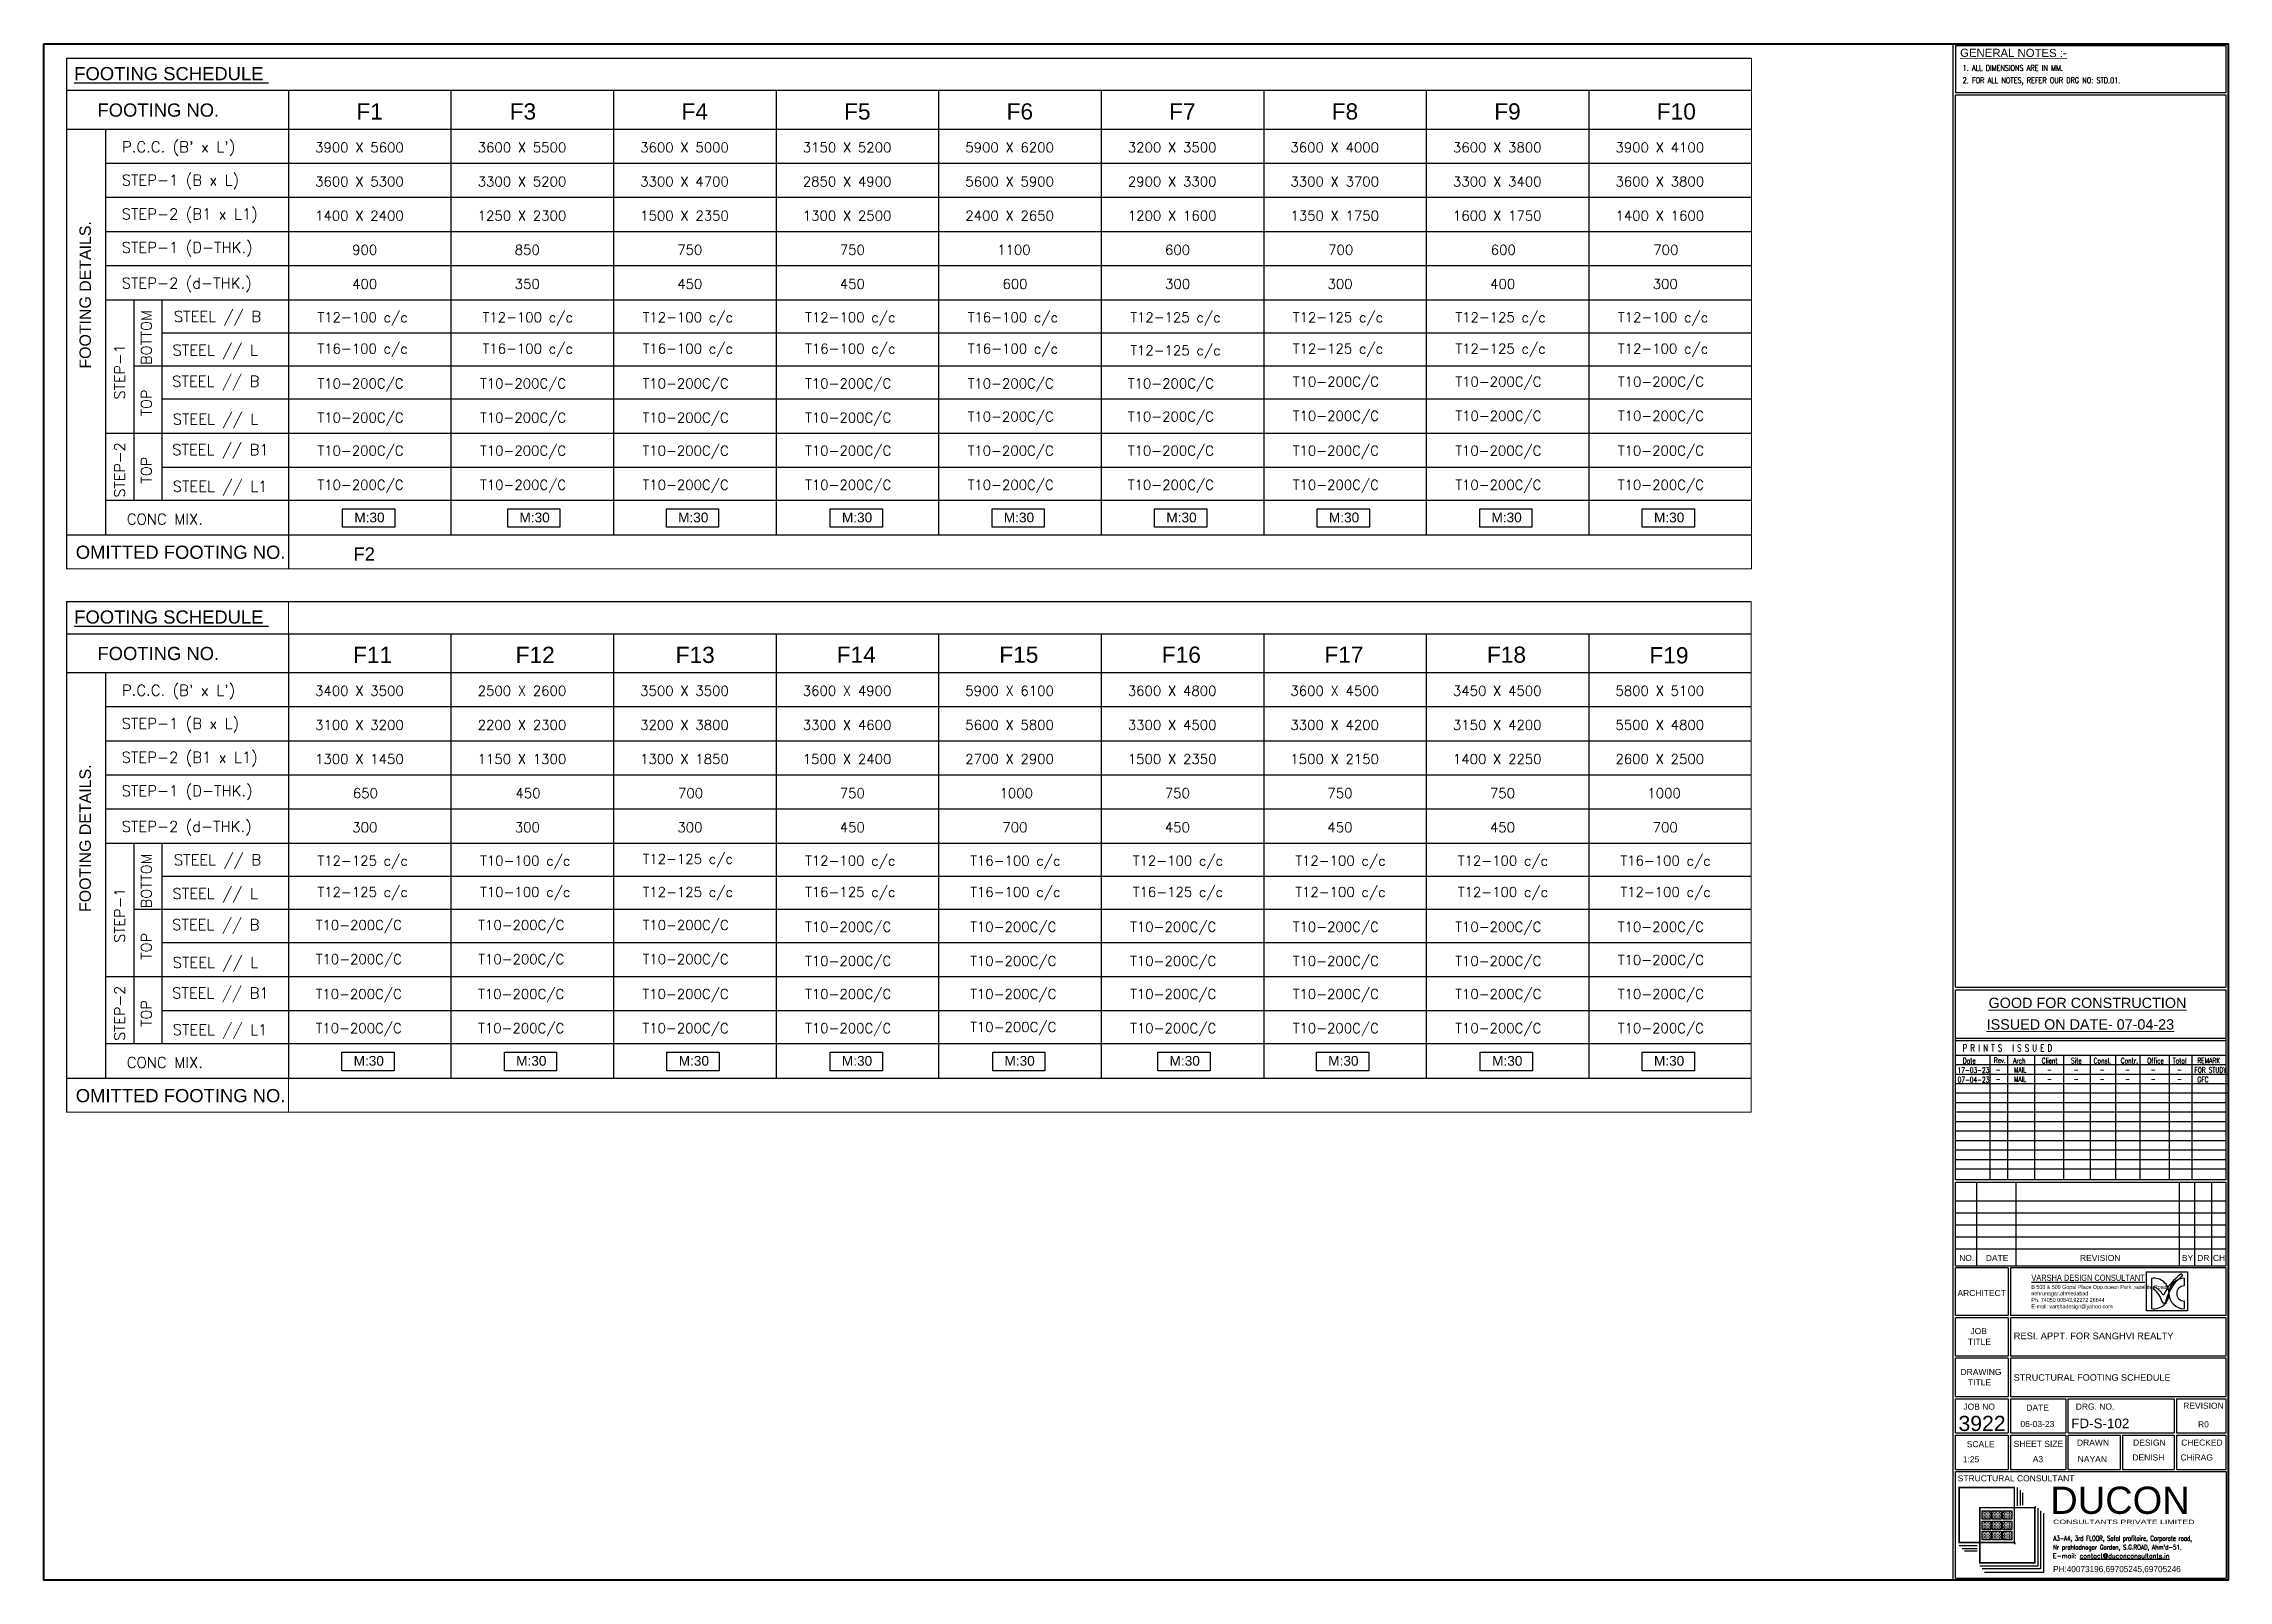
# Paper-space layout 'FD-S-102' of a CAD drawing. Header units: inches, sheet in millimetres. Extents: x 86 to 506, y 158 to 454.
# The model-space entities are those that its viewports show. They can reach past a viewport. Long polylines and large blocks are cut down to what shows.
import ezdxf
from ezdxf.enums import TextEntityAlignment as Align

# ---------------------------------------------------------------- set-up
doc = ezdxf.new("R2010")
doc.units = ezdxf.units.IN
doc.header["$MEASUREMENT"] = 0
doc.layers.add('DC TITTEXT', color=7, linetype='Continuous', lineweight=0)
for name, color, linetype in [('LOGO', 6, 'Continuous'), ('S-TEXT', 7, 'Continuous'), ('S-TEXT.', 7, 'Continuous'), ('Schedule Border', 144, 'Continuous'), ('TIT', 7, 'Continuous'), ('TITLE TEXT', 7, 'Continuous')]:
    doc.layers.add(name, color=color, linetype=linetype)
doc.styles.add('1PT2', font='simplex.shx', dxfattribs={"width": 0.65, "height": 0.078125})
doc.styles.add('1PT25', font='simplex', dxfattribs={"width": 0.65, "height": 2.5})
doc.styles.add('ARIAL', font='arial.ttf')
doc.styles.add('GIRISH', font='swissc.ttf')
doc.styles.add('Roman', font='romans')
doc.styles.add('romans', font='romans.shx', dxfattribs={"width": 0.85})
doc.styles.add('SANSSERIF', font='arial.ttf')
doc.styles.add('swis', font='swissc.ttf')

# ---------------------------------------------------------------- blocks, each defined once
blk = doc.blocks.new('GENERAL NOTE')
at = {"layer": 'TIT'}
blk.add_line((99.96, -17.39), (0, -17.39), dxfattribs=at)
at = {"layer": 'TIT', "lineweight": 25}
for points in [[(99.96, 0), (-0.01, 0), (0, -17.39)], [(99.96, 0), (0, 0)]]:
    blk.add_lwpolyline(points, dxfattribs=at)
at = {"layer": 'DC TITTEXT', "linetype": 'Continuous', "style": 'ARIAL'}
blk.add_text('%%UGENERAL NOTES :-', height=3, rotation=359.84268, dxfattribs=at).set_placement((1.75, -4.08))
at = {"layer": 'DC TITTEXT', "style": 'romans', "width": 0.8125}
for s, p in [('1. ALL DIMENSIONS ARE IN MM.', (2.69, -9.28)), ('2. FOR ALL NOTES, REFER OUR DRG NO: STD.01.', (2.69, -13.84))]:
    blk.add_text(s, height=2.15, dxfattribs=at).set_placement(p)
blk = doc.blocks.new('A$C0F6D489E')
for p, q in [((0, 24), (0, 0)), ((26.2, 24.2), (26.2, 18)), ((26.2, 6), (26.2, -0.1))]:
    blk.add_line(p, q)
at = {"color": 7}
blk.add_lwpolyline([(2.5, 17.2, 0.818925), (1.5, 16.1, -0.118909), (8.4, 5.5, 0.646255), (11.5, 5.2, -0.171262), (24.4, 25.7, 0.951821), (23.6, 27.3, 0.138778), (10, 11.1, -0.501188), (9, 11.1, 0.139274)], format="xyb", close=True, dxfattribs=at)
for centre, radius, start, end in [((1.9, 12), 12.2, 0, 98.9686), ((26.2, 12), 12.2, 90, 180), ((26.2, 12), 6.02, 90, 270), ((1.9, 12), 12.2, 261.0314, 0), ((26.2, 12), 12.2, 180, 270)]:
    blk.add_arc(centre, radius, start, end)

msp = doc.modelspace()

# ---------------------------------------------------------------- linework, layer by layer
at = {"layer": 'S-TEXT', "color": 1}
for p, q in [((1482604.7, -499057.5), (1483809.2, -499057.5)), ((1482604.7, -499486.3), (1482604.7, -499057.5)), ((1482604.7, -499057.5), (1483809.2, -499057.5)), ((1482604.7, -499486.3), (1482604.7, -499057.5)), ((1483809.2, -499057.5), (1483809.2, -499486.3)), ((1483809.2, -499057.5), (1483809.2, -499486.3)), ((1486414.5, -499057.5), (1487619, -499057.5)), ((1486414.5, -499486.3), (1486414.5, -499057.5)), ((1486414.5, -499057.5), (1487619, -499057.5)), ((1486414.5, -499486.3), (1486414.5, -499057.5)), ((1487619, -499057.5), (1487619, -499486.3)), ((1487619, -499057.5), (1487619, -499486.3)), ((1490074.8, -499057.5), (1491279.3, -499057.5)), ((1490074.8, -499486.3), (1490074.8, -499057.5)), ((1490074.8, -499057.5), (1491279.3, -499057.5)), ((1490074.8, -499486.3), (1490074.8, -499057.5)), ((1491279.3, -499057.5), (1491279.3, -499486.3)), ((1491279.3, -499057.5), (1491279.3, -499486.3)), ((1493854.7, -499057.5), (1495059.2, -499057.5)), ((1493854.7, -499486.3), (1493854.7, -499057.5)), ((1493854.7, -499057.5), (1495059.2, -499057.5)), ((1493854.7, -499486.3), (1493854.7, -499057.5)), ((1495059.2, -499057.5), (1495059.2, -499486.3)), ((1495059.2, -499057.5), (1495059.2, -499486.3)), ((1497589.8, -499057.5), (1498794.2, -499057.5)), ((1497589.8, -499486.3), (1497589.8, -499057.5)), ((1497589.8, -499057.5), (1498794.2, -499057.5)), ((1497589.8, -499486.3), (1497589.8, -499057.5)), ((1498794.2, -499057.5), (1498794.2, -499486.3)), ((1498794.2, -499057.5), (1498794.2, -499486.3)), ((1501339.8, -499057.5), (1502544.2, -499057.5)), ((1501339.8, -499486.3), (1501339.8, -499057.5)), ((1501339.8, -499057.5), (1502544.2, -499057.5)), ((1501339.8, -499486.3), (1501339.8, -499057.5)), ((1502544.2, -499057.5), (1502544.2, -499486.3)), ((1502544.2, -499057.5), (1502544.2, -499486.3)), ((1505089.8, -499057.5), (1506294.2, -499057.5)), ((1505089.8, -499486.3), (1505089.8, -499057.5)), ((1505089.8, -499057.5), (1506294.2, -499057.5)), ((1505089.8, -499486.3), (1505089.8, -499057.5)), ((1506294.2, -499057.5), (1506294.2, -499486.3)), ((1506294.2, -499057.5), (1506294.2, -499486.3)), ((1508839.8, -499057.5), (1510044.2, -499057.5)), ((1508839.8, -499486.3), (1508839.8, -499057.5)), ((1508839.8, -499057.5), (1510044.2, -499057.5)), ((1508839.8, -499486.3), (1508839.8, -499057.5)), ((1510044.2, -499057.5), (1510044.2, -499486.3)), ((1510044.2, -499057.5), (1510044.2, -499486.3)), ((1512589.8, -499057.5), (1513794.2, -499057.5)), ((1512589.8, -499486.3), (1512589.8, -499057.5)), ((1512589.8, -499057.5), (1513794.2, -499057.5)), ((1512589.8, -499486.3), (1512589.8, -499057.5)), ((1513794.2, -499057.5), (1513794.2, -499486.3)), ((1513794.2, -499057.5), (1513794.2, -499486.3)), ((1516339.8, -499057.5), (1517544.2, -499057.5)), ((1516339.8, -499486.3), (1516339.8, -499057.5)), ((1516339.8, -499057.5), (1517544.2, -499057.5)), ((1516339.8, -499486.3), (1516339.8, -499057.5)), ((1517544.2, -499057.5), (1517544.2, -499486.3)), ((1517544.2, -499057.5), (1517544.2, -499486.3)), ((1520089.8, -499057.5), (1521294.2, -499057.5)), ((1520089.8, -499486.3), (1520089.8, -499057.5)), ((1520089.8, -499057.5), (1521294.2, -499057.5)), ((1520089.8, -499486.3), (1520089.8, -499057.5)), ((1521294.2, -499057.5), (1521294.2, -499486.3)), ((1521294.2, -499057.5), (1521294.2, -499486.3)), ((1523839.8, -499057.5), (1525044.2, -499057.5)), ((1523839.8, -499486.3), (1523839.8, -499057.5)), ((1523839.8, -499057.5), (1525044.2, -499057.5)), ((1523839.8, -499486.3), (1523839.8, -499057.5)), ((1525044.2, -499057.5), (1525044.2, -499486.3)), ((1525044.2, -499057.5), (1525044.2, -499486.3)), ((1527604.7, -499057.5), (1528809.2, -499057.5)), ((1527604.7, -499486.3), (1527604.7, -499057.5)), ((1527604.7, -499057.5), (1528809.2, -499057.5)), ((1527604.7, -499486.3), (1527604.7, -499057.5)), ((1528809.2, -499057.5), (1528809.2, -499486.3)), ((1528809.2, -499057.5), (1528809.2, -499486.3)), ((1531354.7, -499057.5), (1532559.2, -499057.5)), ((1531354.7, -499486.3), (1531354.7, -499057.5)), ((1531354.7, -499057.5), (1532559.2, -499057.5)), ((1531354.7, -499486.3), (1531354.7, -499057.5)), ((1532559.2, -499057.5), (1532559.2, -499486.3)), ((1532559.2, -499057.5), (1532559.2, -499486.3)), ((1535164.5, -499057.5), (1536369, -499057.5)), ((1535164.5, -499486.3), (1535164.5, -499057.5)), ((1535164.5, -499057.5), (1536369, -499057.5)), ((1535164.5, -499486.3), (1535164.5, -499057.5)), ((1536369, -499057.5), (1536369, -499486.3)), ((1536369, -499057.5), (1536369, -499486.3)), ((1538824.8, -499057.5), (1540029.3, -499057.5)), ((1538824.8, -499486.3), (1538824.8, -499057.5)), ((1538824.8, -499057.5), (1540029.3, -499057.5)), ((1538824.8, -499486.3), (1538824.8, -499057.5)), ((1540029.3, -499057.5), (1540029.3, -499486.3)), ((1540029.3, -499057.5), (1540029.3, -499486.3)), ((1542604.7, -499057.5), (1543809.2, -499057.5)), ((1542604.7, -499486.3), (1542604.7, -499057.5)), ((1542604.7, -499057.5), (1543809.2, -499057.5)), ((1542604.7, -499486.3), (1542604.7, -499057.5)), ((1543809.2, -499057.5), (1543809.2, -499486.3)), ((1543809.2, -499057.5), (1543809.2, -499486.3)), ((1546339.8, -499057.5), (1547544.2, -499057.5)), ((1546339.8, -499486.3), (1546339.8, -499057.5)), ((1546339.8, -499057.5), (1547544.2, -499057.5)), ((1546339.8, -499486.3), (1546339.8, -499057.5)), ((1547544.2, -499057.5), (1547544.2, -499486.3)), ((1547544.2, -499057.5), (1547544.2, -499486.3)), ((1483809.2, -499486.3), (1482604.7, -499486.3)), ((1483809.2, -499486.3), (1482604.7, -499486.3)), ((1487619, -499486.3), (1486414.5, -499486.3)), ((1487619, -499486.3), (1486414.5, -499486.3)), ((1491279.3, -499486.3), (1490074.8, -499486.3)), ((1491279.3, -499486.3), (1490074.8, -499486.3)), ((1495059.2, -499486.3), (1493854.7, -499486.3)), ((1495059.2, -499486.3), (1493854.7, -499486.3)), ((1498794.2, -499486.3), (1497589.8, -499486.3)), ((1498794.2, -499486.3), (1497589.8, -499486.3)), ((1502544.2, -499486.3), (1501339.8, -499486.3)), ((1502544.2, -499486.3), (1501339.8, -499486.3)), ((1506294.2, -499486.3), (1505089.8, -499486.3)), ((1506294.2, -499486.3), (1505089.8, -499486.3)), ((1510044.2, -499486.3), (1508839.8, -499486.3)), ((1510044.2, -499486.3), (1508839.8, -499486.3)), ((1513794.2, -499486.3), (1512589.8, -499486.3)), ((1513794.2, -499486.3), (1512589.8, -499486.3)), ((1517544.2, -499486.3), (1516339.8, -499486.3)), ((1517544.2, -499486.3), (1516339.8, -499486.3)), ((1521294.2, -499486.3), (1520089.8, -499486.3)), ((1521294.2, -499486.3), (1520089.8, -499486.3)), ((1525044.2, -499486.3), (1523839.8, -499486.3)), ((1525044.2, -499486.3), (1523839.8, -499486.3)), ((1528809.2, -499486.3), (1527604.7, -499486.3)), ((1528809.2, -499486.3), (1527604.7, -499486.3)), ((1532559.2, -499486.3), (1531354.7, -499486.3)), ((1532559.2, -499486.3), (1531354.7, -499486.3)), ((1536369, -499486.3), (1535164.5, -499486.3)), ((1536369, -499486.3), (1535164.5, -499486.3)), ((1540029.3, -499486.3), (1538824.8, -499486.3)), ((1540029.3, -499486.3), (1538824.8, -499486.3)), ((1543809.2, -499486.3), (1542604.7, -499486.3)), ((1543809.2, -499486.3), (1542604.7, -499486.3)), ((1547544.2, -499486.3), (1546339.8, -499486.3)), ((1547544.2, -499486.3), (1546339.8, -499486.3))]:
    msp.add_line(p, q, dxfattribs=at)
at = {"layer": 'Schedule Border'}
for p, q in [((1476238.6, -488663.1), (1476238.6, -489405.9)), ((1476238.6, -488663.1), (1548856.6, -488663.1)), ((1548856.6, -488663.1), (1548856.6, -500444.5)), ((1476238.6, -489405.9), (1548856.6, -489405.9)), ((1476238.6, -489405.9), (1476238.6, -500444.5)), ((1481356.6, -489405.9), (1481356.6, -500444.5)), ((1481356.6, -489405.9), (1481356.6, -500444.5)), ((1481356.6, -489405.9), (1481356.6, -500444.5)), ((1481356.6, -489405.9), (1481356.6, -500444.5)), ((1485106.6, -489405.9), (1485106.6, -499657)), ((1488856.6, -489405.9), (1488856.6, -499657)), ((1492606.6, -489405.9), (1492606.6, -499657)), ((1496356.6, -489405.9), (1496356.6, -499657)), ((1500106.6, -489405.9), (1500106.6, -499657)), ((1500106.6, -489405.9), (1500106.6, -499657)), ((1503856.6, -489405.9), (1503856.6, -499657)), ((1507606.6, -489405.9), (1507606.6, -499657)), ((1511356.6, -489405.9), (1511356.6, -499657)), ((1515106.6, -489405.9), (1515106.6, -499657)), ((1518856.6, -489405.9), (1518856.6, -499657)), ((1522606.6, -489405.9), (1522606.6, -499657)), ((1526356.6, -489405.9), (1526356.6, -499657)), ((1530106.6, -489405.9), (1530106.6, -499657)), ((1533856.6, -489405.9), (1533856.6, -499657)), ((1537606.6, -489405.9), (1537606.6, -499657)), ((1541356.6, -489405.9), (1541356.6, -499657)), ((1545106.6, -489405.9), (1545106.6, -499657)), ((1548856.6, -489405.9), (1548856.6, -499657)), ((1548856.6, -490305.9), (1476238.6, -490305.9)), ((1477137.9, -490305.9), (1477137.9, -499657)), ((1548856.6, -491093.4), (1477137.9, -491093.4)), ((1548856.6, -491880.9), (1477137.9, -491880.9)), ((1548856.6, -492668.4), (1477137.9, -492668.4)), ((1548856.6, -493455.9), (1477137.9, -493455.9)), ((1548856.6, -494243.4), (1477137.9, -494243.4)), ((1477786.7, -494243.4), (1477786.7, -498869.5)), ((1478435.4, -494243.4), (1478435.4, -498869.5)), ((1548856.6, -495006.7), (1478435.4, -495006.7)), ((1548856.6, -495006.7), (1478435.4, -495006.7)), ((1548856.6, -495770), (1477786.7, -495770)), ((1548856.6, -495770), (1478435.4, -495770)), ((1548856.6, -496533.3), (1478435.4, -496533.3)), ((1548856.6, -497320.8), (1477137.9, -497320.8)), ((1548856.6, -497320.8), (1477786.7, -497320.8)), ((1548856.6, -498108.3), (1478435.4, -498108.3)), ((1548856.6, -498869.5), (1477137.9, -498869.5)), ((1548856.6, -498869.5), (1477137.9, -498869.5)), ((1476238.6, -499657), (1548856.6, -499657)), ((1476238.6, -500444.5), (1548856.6, -500444.5))]:
    msp.add_line(p, q, dxfattribs=at)

# ---------------------------------------------------------------- texts
at = {"layer": 'S-TEXT', "color": 4, "style": 'ARIAL'}
for p in [(1483225.3, -499259.3), (1483225.3, -499259.3), (1487035.1, -499259.3), (1487035.1, -499259.3), (1490695.4, -499259.3), (1490695.4, -499259.3), (1494475.3, -499259.3), (1494475.3, -499259.3), (1498210.3, -499259.3), (1498210.3, -499259.3), (1501960.3, -499259.3), (1501960.3, -499259.3), (1505710.3, -499259.3), (1505710.3, -499259.3), (1509460.3, -499259.3), (1509460.3, -499259.3), (1513210.3, -499259.3), (1513210.3, -499259.3), (1516960.3, -499259.3), (1516960.3, -499259.3), (1520710.3, -499259.3), (1520710.3, -499259.3), (1524460.3, -499259.3), (1524460.3, -499259.3), (1528225.3, -499259.3), (1528225.3, -499259.3), (1531975.3, -499259.3), (1531975.3, -499259.3), (1535785.1, -499259.3), (1535785.1, -499259.3), (1539445.4, -499259.3), (1539445.4, -499259.3), (1543225.3, -499259.3), (1543225.3, -499259.3), (1546960.3, -499259.3), (1546960.3, -499259.3)]:
    msp.add_text('M:30', height=225, dxfattribs=at).set_placement(p, align=Align.MIDDLE_CENTER)
at = {"layer": 'S-TEXT.', "color": 6, "ltscale": 0.1, "style": 'ARIAL'}
msp.add_text('%%UFOOTING SCHEDULE ', height=304.054, dxfattribs=at).set_placement((1476414.8, -489172.7))
at = {"layer": 'S-TEXT.', "color": 1, "ltscale": 0.1, "style": 'ARIAL'}
for s, height, p in [('FOOTING NO.', 304.054, (1476950.5, -490013.7)), ('F1', 375, (1482924.4, -490081)), ('F3', 375, (1486459.8, -490081)), ('F4', 375, (1490424.4, -490081)), ('F5', 375, (1494174.4, -490081)), ('F6', 375, (1497924.4, -490081)), ('F7', 375, (1501674.4, -490081)), ('F8', 375, (1505424.4, -490081)), ('F9', 375, (1509174.4, -490081)), ('F10', 375, (1512924.4, -490081)), ('F11', 375, (1516597.4, -490081)), ('F12', 375, (1520347.4, -490081)), ('F13', 375, (1524039.6, -490081)), ('F14', 375, (1527755.9, -490076.2)), ('F15', 375, (1531505.9, -490076.2)), ('F16', 375, (1535255.9, -490076.2)), ('F17', 375, (1539005.9, -490076.2)), ('F18', 375, (1542755.9, -490076.2)), ('F19', 375, (1546505.9, -490090.9)), ('OMITTED FOOTING NO.', 304.054, (1476450.6, -500213.5)), ('F2', 304.05, (1482857.2, -500253.6))]:
    msp.add_text(s, height=height, dxfattribs=at).set_placement(p)
at = {"layer": 'S-TEXT.', "ltscale": 0.1, "style": 'Roman'}
for s, height, p in [("P.C.C. (B' x L')", 250, (1477516.8, -490835.8)), ('3900 X 5600', 225, (1481972.5, -490835.2)), ('3600 X 5500', 225, (1485722.5, -490835.2)), ('3600 X 5000', 225, (1489472.5, -490835.2)), ('3150 X 5200', 225, (1493222.5, -490835.2)), ('5900 X 6200', 225, (1496972.5, -490835.2)), ('3200 X 3500', 225, (1500722.5, -490835.2)), ('3600 X 4000', 225, (1504472.5, -490835.2)), ('3600 X 3800', 225, (1508222.5, -490835.2)), ('3900 X 4100', 225, (1511972.5, -490835.2)), ('3400 X 3500', 225, (1515722.5, -490835.2)), ('2500 X 2600', 225, (1519472.5, -490835.2)), ('3500 X 3500', 225, (1523222.5, -490835.2)), ('3600 X 4900', 225, (1526972.5, -490835.2)), ('5900 X 6100', 225, (1530722.5, -490835.2)), ('3600 X 4800', 225, (1534472.5, -490835.2)), ('3600 X 4500', 225, (1538222.5, -490835.2)), ('3450 X 4500', 225, (1541972.5, -490835.2)), ('5800 X 5100', 225, (1545722.5, -490835.2)), ('STEP-1 (B x L)', 250, (1477509.2, -491602)), ('3600 X 5300', 225, (1481972.5, -491622.7)), ('3300 X 5200', 225, (1485722.5, -491622.7)), ('3300 X 4700', 225, (1489472.5, -491622.7)), ('2850 X 4900', 225, (1493222.5, -491622.7)), ('5600 X 5900', 225, (1496972.5, -491622.7)), ('2900 X 3300', 225, (1500722.5, -491622.7)), ('3300 X 3700', 225, (1504472.5, -491622.7)), ('3300 X 3400', 225, (1508222.5, -491622.7)), ('3600 X 3800', 225, (1511972.5, -491622.7)), ('3100 X 3200', 225, (1515722.5, -491622.7)), ('2200 X 2300', 225, (1519472.5, -491622.7)), ('3200 X 3800', 225, (1523222.5, -491622.7)), ('3300 X 4600', 225, (1526972.5, -491622.7)), ('5600 X 5800', 225, (1530722.5, -491622.7)), ('3300 X 4500', 225, (1534472.5, -491622.7)), ('3300 X 4200', 225, (1538222.5, -491622.7)), ('3150 X 4200', 225, (1541972.5, -491622.7)), ('5500 X 4800', 225, (1545722.5, -491622.7)), ('STEP-2 (B1 x L1)', 250, (1477509.2, -492383)), ('1400 X 2400', 225, (1481972.5, -492410.2)), ('1250 X 2300', 225, (1485722.5, -492410.2)), ('1500 X 2350', 225, (1489472.5, -492410.2)), ('1300 X 2500', 225, (1493222.5, -492410.2)), ('2400 X 2650', 225, (1496972.5, -492410.2)), ('1200 X 1600', 225, (1500722.5, -492410.2)), ('1350 X 1750', 225, (1504472.5, -492410.2)), ('1600 X 1750', 225, (1508222.5, -492410.2)), ('1400 X 1600', 225, (1511972.5, -492410.2)), ('1300 X 1450', 225, (1515722.5, -492410.2)), ('1150 X 1300', 225, (1519472.5, -492410.2)), ('1300 X 1850', 225, (1523222.5, -492410.2)), ('1500 X 2400', 225, (1526972.5, -492410.2)), ('2700 X 2900', 225, (1530722.5, -492410.2)), ('1500 X 2350', 225, (1534472.5, -492410.2)), ('1500 X 2150', 225, (1538222.5, -492410.2)), ('1400 X 2250', 225, (1541972.5, -492410.2)), ('2600 X 2500', 225, (1545722.5, -492410.2)), ('STEP-1 (D-THK.)', 250, (1477509.2, -493155.2)), ('900', 225, (1482826.4, -493197.7)), ('850', 225, (1486576.4, -493197.7)), ('750', 225, (1490326.4, -493197.7)), ('750', 225, (1494076.4, -493197.7)), ('1100', 225, (1497708.7, -493197.7)), ('600', 225, (1501579, -493197.7)), ('700', 225, (1505344.1, -493197.7)), ('600', 225, (1509094.1, -493197.7)), ('700', 225, (1512844.1, -493197.7)), ('650', 225, (1516594.1, -493197.7)), ('450', 225, (1520344.1, -493197.7)), ('700', 225, (1524094.1, -493197.7)), ('750', 225, (1527826.4, -493197.7)), ('1000', 225, (1531512.3, -493197.7)), ('750', 225, (1535326.4, -493197.7)), ('750', 225, (1539076.4, -493197.7)), ('750', 225, (1542826.4, -493197.7)), ('1000', 225, (1546458.7, -493197.7)), ('STEP-2 (d-THK.)', 250, (1477509.2, -493978.5)), ('400', 225, (1482826.4, -493985.2)), ('350', 225, (1486576.4, -493985.2)), ('450', 225, (1490326.4, -493985.2)), ('450', 225, (1494076.4, -493985.2)), ('600', 225, (1497830.2, -493985.2)), ('300', 225, (1501580.2, -493985.2)), ('300', 225, (1505330.2, -493985.2)), ('400', 225, (1509080.2, -493985.2)), ('300', 225, (1512830.2, -493985.2)), ('300', 225, (1516580.2, -493985.2)), ('300', 225, (1520330.2, -493985.2)), ('300', 225, (1524080.2, -493985.2)), ('450', 225, (1527826.4, -493985.2)), ('700', 225, (1531576.4, -493985.2)), ('450', 225, (1535326.4, -493985.2)), ('450', 225, (1539076.4, -493985.2)), ('450', 225, (1542826.4, -493985.2)), ('700', 225, (1546580.2, -493985.2)), ('STEEL // B ', 250, (1478711.6, -494748.4)), ('T12-100 c/c', 225, (1482027.3, -494753.9)), ('T12-100 c/c', 225, (1485837.1, -494753.9)), ('T12-100 c/c', 225, (1489529.3, -494753.9)), ('T12-100 c/c', 225, (1493279.3, -494753.9)), ('T16-100 c/c', 225, (1497029.3, -494753.9)), ('T12-125 c/c', 225, (1500779.3, -494753.9)), ('T12-125 c/c', 225, (1504529.3, -494753.9)), ('T12-125 c/c', 225, (1508279.3, -494753.9)), ('T12-100 c/c', 225, (1512029.3, -494753.9)), ('T12-125 c/c', 225, (1515779.3, -494753.9)), ('T10-100 c/c', 225, (1519529.3, -494753.9)), ('T12-125 c/c', 225, (1523279.3, -494712.9)), ('T12-100 c/c', 225, (1527027.3, -494753.9)), ('T16-100 c/c', 225, (1530837.1, -494753.9)), ('T12-100 c/c', 225, (1534587.1, -494753.9)), ('T12-100 c/c', 225, (1538337.1, -494753.9)), ('T12-100 c/c', 225, (1542087.1, -494753.9)), ('T16-100 c/c', 225, (1545837.1, -494753.9)), ('STEEL // L', 250, (1478680.7, -495525.5)), ('T16-100 c/c', 225, (1482027.3, -495476.2)), ('T16-100 c/c', 225, (1485837.1, -495476.2)), ('T16-100 c/c', 225, (1489529.3, -495476.2)), ('T16-100 c/c', 225, (1493279.3, -495476.2)), ('T16-100 c/c', 225, (1497029.3, -495476.2)), ('T12-125 c/c', 225, (1500779.3, -495517.2)), ('T12-125 c/c', 225, (1504529.3, -495476.2)), ('T12-125 c/c', 225, (1508279.3, -495476.2)), ('T12-100 c/c', 225, (1512029.3, -495476.2)), ('T12-125 c/c', 225, (1515779.3, -495476.2)), ('T10-100 c/c', 225, (1519529.3, -495476.2)), ('T12-125 c/c', 225, (1523279.3, -495476.2)), ('T16-125 c/c', 225, (1527027.3, -495476.2)), ('T16-100 c/c', 225, (1530837.1, -495476.2)), ('T16-125 c/c', 225, (1534587.1, -495476.2)), ('T12-100 c/c', 225, (1538337.1, -495476.2)), ('T12-100 c/c', 225, (1542087.1, -495476.2)), ('T12-100 c/c', 225, (1545837.1, -495476.2)), ('STEEL // B ', 250, (1478672.9, -496244.4)), ('T10-200C/C', 225, (1482027.3, -496280.5)), ('T10-200C/C', 225, (1485777.3, -496280.5)), ('T10-200C/C', 225, (1489527.3, -496280.5)), ('T10-200C/C', 225, (1493277.3, -496280.5)), ('T10-200C/C', 225, (1497027.3, -496280.5)), ('T10-200C/C', 225, (1500723.3, -496280.5)), ('T10-200C/C', 225, (1504529.3, -496239.5)), ('T10-200C/C', 225, (1508279.3, -496239.5)), ('T10-200C/C', 225, (1512029.3, -496239.5)), ('T10-200C/C', 225, (1515737.4, -496239.5)), ('T10-200C/C', 225, (1519487.4, -496239.5)), ('T10-200C/C', 225, (1523279.3, -496239.5)), ('T10-200C/C', 225, (1527027.3, -496280.5)), ('T10-200C/C', 225, (1530837.1, -496280.5)), ('T10-200C/C', 225, (1534527.3, -496280.5)), ('T10-200C/C', 225, (1538277.3, -496280.5)), ('T10-200C/C', 225, (1542027.3, -496280.5)), ('T10-200C/C', 225, (1545777.3, -496280.5)), ('STEEL // L', 250, (1478686.1, -497116.5)), ('T10-200C/C', 225, (1482027.3, -497068)), ('T10-200C/C', 225, (1485777.3, -497068)), ('T10-200C/C', 225, (1489527.3, -497068)), ('T10-200C/C', 225, (1493277.3, -497068)), ('T10-200C/C', 225, (1497027.3, -497043.8)), ('T10-200C/C', 225, (1500723.3, -497043.8)), ('T10-200C/C', 225, (1504529.3, -497027)), ('T10-200C/C', 225, (1508279.3, -497027)), ('T10-200C/C', 225, (1512029.3, -497027)), ('T10-200C/C', 225, (1515737.4, -497027)), ('T10-200C/C', 225, (1519487.4, -497027)), ('T10-200C/C', 225, (1523279.3, -497027)), ('T10-200C/C', 225, (1527027.3, -497068)), ('T10-200C/C', 225, (1530837.1, -497068)), ('T10-200C/C', 225, (1534527.3, -497068)), ('T10-200C/C', 225, (1538277.3, -497068)), ('T10-200C/C', 225, (1542027.3, -497068)), ('T10-200C/C', 225, (1545777.3, -497043.8)), ('STEEL // B1', 250, (1478672.9, -497819.4)), ('T10-200C/C', 225, (1482027.3, -497831.3)), ('T10-200C/C', 225, (1485777.3, -497831.3)), ('T10-200C/C', 225, (1489527.3, -497831.3)), ('T10-200C/C', 225, (1493277.3, -497831.3)), ('T10-200C/C', 225, (1497027.3, -497831.3)), ('T10-200C/C', 225, (1500723.3, -497831.3)), ('T10-200C/C', 225, (1504527.3, -497831.3)), ('T10-200C/C', 225, (1508277.3, -497831.3)), ('T10-200C/C', 225, (1512027.3, -497831.3)), ('T10-200C/C', 225, (1515735.4, -497831.3)), ('T10-200C/C', 225, (1519485.4, -497831.3)), ('T10-200C/C', 225, (1523277.3, -497831.3)), ('T10-200C/C', 225, (1527027.3, -497831.3)), ('T10-200C/C', 225, (1530837.1, -497831.3)), ('T10-200C/C', 225, (1534527.3, -497831.3)), ('T10-200C/C', 225, (1538277.3, -497831.3)), ('T10-200C/C', 225, (1542027.3, -497831.3)), ('T10-200C/C', 225, (1545777.3, -497831.3)), ('STEEL // L1', 250, (1478686.1, -498667.3)), ('T10-200C/C', 225, (1482027.3, -498618.8)), ('T10-200C/C', 225, (1485777.3, -498618.8)), ('T10-200C/C', 225, (1489527.3, -498618.8)), ('T10-200C/C', 225, (1493277.3, -498618.8)), ('T10-200C/C', 225, (1497027.3, -498618.8)), ('T10-200C/C', 225, (1500723.3, -498618.8)), ('T10-200C/C', 225, (1504527.3, -498618.8)), ('T10-200C/C', 225, (1508277.3, -498618.8)), ('T10-200C/C', 225, (1512027.3, -498618.8)), ('T10-200C/C', 225, (1515735.4, -498618.8)), ('T10-200C/C', 225, (1519485.4, -498618.8)), ('T10-200C/C', 225, (1523277.3, -498618.8)), ('T10-200C/C', 225, (1527027.3, -498618.8)), ('T10-200C/C', 225, (1530837.1, -498592.5)), ('T10-200C/C', 225, (1534527.3, -498618.8)), ('T10-200C/C', 225, (1538277.3, -498618.8)), ('T10-200C/C', 225, (1542027.3, -498618.8)), ('T10-200C/C', 225, (1545777.3, -498618.8)), ('CONC MIX.', 250, (1477627.6, -499422.9))]:
    msp.add_text(s, height=height, dxfattribs=at).set_placement(p)
at = {"layer": 'S-TEXT.', "ltscale": 0.1}
for s, height, style, p in [('FOOTING DETAILS.', 262.5, 'ARIAL', (1476798.7, -495825.1)), ('BOTTOM', 243.24, 'Roman', (1478199.5, -495739)), ('STEP-1', 243.24, 'Roman', (1477584, -496535.4)), ('TOP', 243.24, 'Roman', (1478199.5, -496924.3)), ('STEP-2', 243.24, 'Roman', (1477584, -498799.6)), ('TOP', 243.24, 'Roman', (1478199.5, -498475))]:
    msp.add_text(s, height=height, rotation=90, dxfattribs=dict(at, style=style)).set_placement(p)

psp = doc.layouts.new('FD-S-102')

# ---------------------------------------------------------------- hatches: boundary and pattern name
at = {"layer": 'LOGO'}
h = psp.add_hatch(color=256, dxfattribs=at)
h.dxf.hatch_style = 1
h.paths.add_polyline_path([(468.9, 172.62), (468.75, 172.62), (468.75, 172.48), (468.9, 172.48)])
h = psp.add_hatch(dxfattribs=at)
h.set_pattern_fill('DOTS', color=256, scale=4.404836, style=0)
h.set_pattern_definition([(4e-13, (635.11834, 83.427), (0.13765113, 0.27530226), [0, -0.27530226])])
h.paths.add_polyline_path([(464.3, 170.24), (462.61, 170.24), (462.61, 171.87), (464.3, 171.87)])
h.paths.add_polyline_path([(462.27, 170.24), (460.58, 170.24), (460.58, 171.87), (462.27, 171.87)])
h.paths.add_polyline_path([(460.31, 170.24), (458.61, 170.24), (458.61, 171.87), (460.31, 171.87)])
h.paths.add_polyline_path([(460.31, 168.26), (458.61, 168.26), (458.61, 169.89), (460.31, 169.89)])
h.paths.add_polyline_path([(462.27, 168.26), (460.58, 168.26), (460.58, 169.89), (462.27, 169.89)])
h.paths.add_polyline_path([(464.3, 168.26), (462.61, 168.26), (462.61, 169.89), (464.3, 169.89)])
h.paths.add_polyline_path([(464.3, 166.3), (462.61, 166.3), (462.61, 167.93), (464.3, 167.93)])
h.paths.add_polyline_path([(462.27, 166.3), (460.58, 166.3), (460.58, 167.93), (462.27, 167.93)])
h.paths.add_polyline_path([(460.31, 166.3), (458.61, 166.3), (458.61, 167.93), (460.31, 167.93)])

# ---------------------------------------------------------------- linework, layer by layer
for p, q in [((465.35, 176.31), (465.35, 172.82)), ((465.93, 175.8), (465.93, 172.86)), ((466.37, 175.33), (466.37, 172.93)), ((469.35, 172.35), (469.35, 161.2)), ((469.82, 171.88), (469.82, 160.73)), ((470.4, 171.41), (470.4, 159.99)), ((454.23, 165.16), (457.68, 165.16)), ((454.81, 164.62), (457.65, 164.62)), ((455.21, 164.18), (457.65, 164.18)), ((469.35, 161.2), (458.15, 161.2)), ((469.82, 160.73), (458.63, 160.73)), ((470.4, 159.99), (459.06, 159.99))]:
    psp.add_line(p, q, dxfattribs=at)
at = {"layer": 'LOGO', "const_width": 0.293}
for points in [[(464.8, 165.75), (464.8, 176.35), (454.2, 176.35), (454.2, 165.75), (464.8, 165.75)], [(468.75, 172.47), (468.75, 161.84), (458.18, 161.84), (458.18, 172.47), (468.75, 172.47)]]:
    psp.add_lwpolyline(points, dxfattribs=at)
at = {"layer": 'LOGO'}
for points in [[(468.9, 172.62), (468.75, 172.62), (468.75, 172.48), (468.9, 172.48)], [(460.31, 170.24), (458.61, 170.24), (458.61, 171.87), (460.31, 171.87)], [(460.31, 168.26), (458.61, 168.26), (458.61, 169.89), (460.31, 169.89)], [(462.27, 170.24), (460.58, 170.24), (460.58, 171.87), (462.27, 171.87)], [(462.27, 168.26), (460.58, 168.26), (460.58, 169.89), (462.27, 169.89)], [(464.3, 170.24), (462.61, 170.24), (462.61, 171.87), (464.3, 171.87)], [(464.3, 168.26), (462.61, 168.26), (462.61, 169.89), (464.3, 169.89)], [(460.31, 166.3), (458.61, 166.3), (458.61, 167.93), (460.31, 167.93)], [(462.27, 166.3), (460.58, 166.3), (460.58, 167.93), (462.27, 167.93)], [(464.3, 166.3), (462.61, 166.3), (462.61, 167.93), (464.3, 167.93)], [(464.95, 165.75), (464.8, 165.75), (464.8, 165.6), (464.95, 165.6)]]:
    psp.add_lwpolyline(points, close=True, dxfattribs=at)
at = {"layer": 'TIT'}
for p, q in [((453.05, 158.5), (453.05, 453.89)), ((505.53, 444.44), (505.53, 453.5)), ((505.53, 444.44), (453.48, 444.44)), ((453.48, 272.54), (453.48, 444.02)), ((505.53, 272.54), (505.53, 444.02)), ((453.48, 272.54), (505.53, 272.54)), ((453.48, 235.46), (453.48, 271.98)), ((505.53, 235.46), (505.53, 271.98)), ((453.48, 262.7), (505.53, 262.7)), ((453.48, 262.28), (505.53, 262.28)), ((505.53, 259.41), (453.48, 259.41)), ((505.53, 257.59), (453.48, 257.59)), ((460.13, 259.41), (460.13, 235.46)), ((463.51, 259.41), (463.51, 235.46)), ((468.68, 259.41), (468.68, 235.46)), ((474.24, 259.41), (474.24, 235.46)), ((479.39, 259.41), (479.39, 235.46)), ((484.23, 259.41), (484.23, 235.46)), ((488.95, 259.41), (488.95, 235.46)), ((494.55, 259.41), (494.55, 235.46)), ((498.92, 259.41), (498.92, 235.46)), ((505.95, 255.76), (453.48, 255.76)), ((505.95, 253.94), (453.48, 253.94)), ((505.95, 252.12), (453.48, 252.12)), ((505.53, 250.29), (453.48, 250.29)), ((505.53, 248.47), (453.48, 248.47)), ((505.53, 246.65), (453.48, 246.65)), ((505.53, 244.82), (453.48, 244.82)), ((505.53, 243), (453.48, 243)), ((505.53, 241.18), (453.48, 241.18)), ((505.53, 239.35), (453.48, 239.35)), ((505.53, 237.53), (453.48, 237.53)), ((505.53, 235.46), (453.48, 235.46)), ((453.48, 218.96), (453.48, 235.04)), ((453.48, 235.04), (505.53, 235.04)), ((453.48, 231.46), (505.53, 231.46)), ((457.58, 218.96), (457.58, 235.04)), ((465.14, 218.96), (465.14, 235.04)), ((496.57, 218.96), (496.57, 235.04)), ((499.52, 218.96), (499.52, 235.04)), ((502.79, 218.96), (502.79, 235.04)), ((505.53, 218.96), (505.53, 235.04)), ((453.48, 229.16), (505.53, 229.16)), ((453.48, 226.85), (505.53, 226.85)), ((453.48, 224.54), (505.53, 224.54)), ((453.48, 222.24), (505.53, 222.24)), ((453.48, 218.96), (505.53, 218.96)), ((453.48, 209.37), (453.48, 218.55)), ((463.63, 218.55), (453.48, 218.55)), ((463.63, 218.55), (463.63, 209.37)), ((464.05, 218.55), (464.05, 209.37)), ((505.53, 218.55), (464.05, 218.55)), ((505.53, 209.37), (505.53, 218.55)), ((463.63, 209.37), (453.48, 209.37)), ((453.48, 201.59), (453.48, 208.95)), ((463.63, 208.95), (453.48, 208.95)), ((463.63, 208.95), (463.63, 201.59)), ((505.53, 209.37), (464.05, 209.37)), ((464.05, 208.95), (464.05, 201.59)), ((505.53, 208.95), (464.05, 208.95)), ((505.53, 201.59), (505.53, 208.95)), ((463.63, 201.59), (453.48, 201.59)), ((453.48, 193.82), (453.48, 201.18)), ((463.63, 201.18), (453.48, 201.18)), ((463.63, 201.18), (463.63, 193.82)), ((505.53, 201.59), (464.05, 201.59)), ((464.05, 201.18), (464.05, 193.82)), ((505.53, 201.18), (464.05, 201.18)), ((505.53, 193.82), (505.53, 201.18)), ((453.48, 193.82), (463.63, 193.82)), ((453.48, 186.82), (453.48, 193.39)), ((453.48, 193.39), (463.63, 193.39)), ((463.63, 193.39), (463.63, 186.82)), ((464.05, 193.82), (505.53, 193.82)), ((464.05, 193.39), (464.05, 186.82)), ((464.05, 193.39), (474.68, 193.39)), ((474.68, 193.39), (474.68, 186.82)), ((475.11, 193.39), (495.54, 193.39)), ((475.11, 193.39), (475.11, 186.82)), ((495.54, 193.39), (495.54, 186.82)), ((495.96, 193.39), (495.96, 186.82)), ((495.96, 193.39), (505.53, 193.39)), ((505.53, 186.82), (505.53, 193.39)), ((453.48, 186.82), (463.63, 186.82)), ((453.48, 179.82), (453.48, 186.4)), ((453.48, 186.4), (463.63, 186.4)), ((463.63, 186.4), (463.63, 179.82)), ((464.05, 186.82), (474.68, 186.82)), ((464.05, 186.4), (464.05, 179.82)), ((464.05, 186.4), (474.68, 186.4)), ((474.68, 186.4), (474.68, 179.82)), ((475.11, 186.82), (495.54, 186.82)), ((475.11, 186.4), (475.11, 179.82)), ((475.11, 186.4), (485.16, 186.4)), ((485.16, 186.4), (485.16, 179.82)), ((485.58, 186.4), (495.54, 186.4)), ((485.58, 186.4), (485.58, 179.82)), ((495.54, 186.4), (495.54, 179.82)), ((495.96, 186.82), (505.53, 186.82)), ((495.96, 186.4), (495.96, 179.82)), ((495.96, 186.4), (505.53, 186.4)), ((505.53, 179.82), (505.53, 186.4)), ((453.48, 179.82), (463.63, 179.82)), ((453.48, 179.81), (463.63, 179.81)), ((453.48, 158.94), (453.48, 179.4)), ((453.48, 179.4), (505.53, 179.4)), ((453.48, 158.91), (453.48, 179.4)), ((464.05, 179.82), (474.68, 179.82)), ((475.11, 179.82), (485.16, 179.82)), ((485.58, 179.82), (495.54, 179.82)), ((485.58, 179.81), (495.54, 179.81)), ((495.96, 179.82), (505.53, 179.82)), ((495.96, 179.81), (505.53, 179.81)), ((505.53, 179.4), (505.53, 158.91)), ((453.48, 158.91), (505.53, 158.91))]:
    psp.add_line(p, q, dxfattribs=at)
at = {"layer": 'TIT', "lineweight": 25}
psp.add_line((453.48, 271.98), (505.53, 271.98), dxfattribs=at)
at = {"layer": 'TIT', "lineweight": 40}
psp.add_lwpolyline([(85.94, 453.89), (505.94, 453.89), (505.94, 158.5), (85.94, 158.5)], close=True, dxfattribs=at)
at = {"layer": 'TIT', "lineweight": 25}
psp.add_lwpolyline([(505.53, 453.5), (453.47, 453.5), (453.48, 444.44)], dxfattribs=at)
at = {"layer": 'TIT'}
psp.add_lwpolyline([(505.53, 444.02), (453.48, 444.02)], dxfattribs=at)
at = {"layer": 'TITLE TEXT'}
psp.add_lwpolyline([(498.11, 210.28), (490.25, 210.28), (490.25, 217.77), (498.11, 217.77), (498.11, 210.28)], dxfattribs=at)

# ---------------------------------------------------------------- block references
at = {"layer": 'DC TITTEXT', "xscale": 0.5207190470708909, "yscale": 0.5207190470708909, "zscale": 0.5207190470708909}
psp.add_blockref('GENERAL NOTE', (453.48, 453.5), dxfattribs=at)
at = {"layer": 'TITLE TEXT', "xscale": 0.2405350372292945, "yscale": 0.2405350372292945, "zscale": 0.2405350372292945}
psp.add_blockref('A$C0F6D489E', (491.17, 210.75), dxfattribs=at)

# ---------------------------------------------------------------- texts
at = {"layer": 'DC TITTEXT', "color": 7}
for s, height, style, p in [('%%UGOOD FOR CONSTRUCTION', 1.9758, 'SANSSERIF', (459.86, 268.51)), ('%%UISSUED ON DATE- 07-04-23', 1.9758, 'SANSSERIF', (459.49, 264.38)), ('REVISION', 1.166, 'ARIAL', (477.43, 219.88)), ('ARCHITECT', 1.166, 'ARIAL', (453.87, 213.14)), ('JOB', 1.166, 'ARIAL', (456.37, 205.82)), ('RESI. APPT. FOR SANGHVI REALTY', 1.2846, 'SANSSERIF', (464.69, 204.84)), ('TITLE', 1.166, 'ARIAL', (455.89, 203.76)), ('DRAWING', 1.166, 'ARIAL', (454.47, 197.97)), ('STRUCTURAL FOOTING SCHEDULE', 1.2497, 'SANSSERIF', (464.67, 196.86)), ('TITLE', 1.166, 'ARIAL', (455.91, 195.95)), ('3922', 2.917, 'ARIAL', (454.07, 187.2)), ('FD-S-102', 1.845, 'ARIAL', (475.75, 187.74))]:
    psp.add_text(s, height=height, dxfattribs=dict(at, style=style)).set_placement(p)
at = {"layer": 'DC TITTEXT', "color": 7, "width": 0.65}
for s, height, style, p in [('P R I N T S   I S S U E D', 1.3024, '1PT25', (454.89, 260.17)), ('17-03-23', 1.042, '1PT2', (453.91, 256.05)), ('Date', 1.042, '1PT2', (454.89, 257.87)), ('-', 1.04, '1PT2', (461.24, 256.12)), ('MAIL', 1.042, '1PT2', (464.74, 256.12)), ('-', 1.04, '1PT2', (471.13, 256.12)), ('-', 1.04, '1PT2', (476.26, 256.12)), ('-', 1.04, '1PT2', (481.23, 256.12)), ('-', 1.04, '1PT2', (486.09, 256.12)), ('-', 1.04, '1PT2', (491.07, 256.12)), ('-', 1.04, '1PT2', (496.13, 256.12)), ('FOR STUDY', 1.042, '1PT2', (499.44, 256.07)), ('REMARK', 1.042, '1PT2', (499.99, 257.89)), ('07-04-23', 1.042, '1PT2', (453.91, 254.22)), ('-', 1.04, '1PT2', (461.24, 254.3)), ('MAIL', 1.042, '1PT2', (464.74, 254.3)), ('-', 1.04, '1PT2', (471.13, 254.3)), ('-', 1.04, '1PT2', (476.26, 254.3)), ('-', 1.04, '1PT2', (481.23, 254.3)), ('-', 1.04, '1PT2', (486.09, 254.3)), ('-', 1.04, '1PT2', (491.07, 254.3)), ('-', 1.04, '1PT2', (496.13, 254.3)), (' GFC', 1.042, '1PT2', (499.44, 254.24))]:
    psp.add_text(s, height=height, dxfattribs=dict(at, style=style)).set_placement(p)
at = {"layer": 'DC TITTEXT', "color": 7, "style": 'ARIAL'}
for s, p in [('NO.', (455.65, 220.47)), ('DATE', (461.5, 220.47)), ('BY', (498.1, 220.47)), ('DR', (501.14, 220.47)), ('CH', (504.17, 220.47)), ('JOB NO', (458.05, 191.89)), ('DRG. NO.', (480.33, 191.9)), ('REVISION', (501.17, 192.05)), ('R0', (501.17, 188.48))]:
    psp.add_text(s, height=1.166, dxfattribs=at).set_placement(p, align=Align.MIDDLE)
for s, p in [('06-03-23', (465.98, 188.55)), ('DATE', (467.11, 191.67)), ('SCALE', (455.67, 184.67)), ('SHEET SIZE', (464.69, 184.73)), ('DRAWN', (476.86, 184.97)), ('DESIGN', (487.65, 184.97)), ('CHECKED', (496.89, 184.97)), ('1:25', (454.9, 181.76)), ('A3', (468.35, 181.79)), ('NAYAN', (477, 181.79))]:
    psp.add_text(s, height=1.166, dxfattribs=at).set_placement(p, align=Align.MIDDLE_LEFT)
at = {"layer": 'DC TITTEXT', "color": 7, "style": 'ARIAL', "width": 1}
for s, p in [('DENISH', (487.5, 182.11)), ('CHiRAG', (496.74, 182.11))]:
    psp.add_text(s, height=1.166, dxfattribs=at).set_placement(p, align=Align.MIDDLE_LEFT)
at = {"layer": 'DC TITTEXT', "color": 0, "style": 'ARIAL'}
psp.add_text('STRUCTURAL CONSULTANT', height=1.1661, dxfattribs=at).set_placement((453.92, 178.1), align=Align.MIDDLE_LEFT)
at = {"layer": 'DC TITTEXT', "color": 7, "char_height": 1.042, "width": 1.7092, "attachment_point": 4, "style": '1PT2'}
for s, insert in [('Rev.', (460.85, 258.47)), ('Arch', (464.56, 258.39)), ('Client', (470.08, 258.39)), ('Site ', (475.71, 258.39)), ('Consl.', (480.05, 258.39)), ('Contr.', (485.27, 258.39)), ('Office', (490.36, 258.39)), ('Total', (495.27, 258.39))]:
    psp.add_mtext(s, dxfattribs=dict(at, insert=insert))
at = {"layer": 'LOGO'}
for s, height, style, width, p in [('DUCON', 5.234, 'SANSSERIF', 1, (471.72, 171.27)), ('CONSULTANTS PRIVATE LIMITED', 0.8362, 'GIRISH', 1.75, (472.25, 169.31)), ('A3-A4, 3rd FLOOR, Safal profitaire, Corporate road,', 0.9537, 'romans', 0.64, (472.34, 166.09)), ("Nr prahladnagar Garden, S.G.ROAD, Ahm'd-51.", 0.8782, 'romans', 0.79, (472.26, 164.41)), ('E-mail: %%Ucontact@duconconsultants.in', 0.8782, 'romans', 1.01, (472.21, 162.74)), ('PH:40073196,69705245,69705246', 1.1667, 'GIRISH', 1.18, (472.26, 160.07))]:
    psp.add_text(s, height=height, dxfattribs=dict(at, style=style, width=width)).set_placement(p)
at = {"layer": 'TITLE TEXT', "insert": (468.08, 217.26), "char_height": 0.9819, "width": 21.5803, "attachment_point": 1, "style": 'swis'}
psp.add_mtext('{\\H1.219x;\\L\\C83;\\c6403707;VARSHA DESIGN CONSULTANT\\C3; \\P\\H0.62499x;\\l\\C256;B 508 & 509 Gopal Place Opp.ocean Park ,satellite Road,\\Pnehrunagar,ahmedabad \\PPh. 74050 00843,92272 26644\\PE-mail: varshadesign@yahoo.com}', dxfattribs=at)

# ---------------------------------------------------------------- viewports
at = {"layer": '0', "lineweight": 30, "view_target_point": (-3923230339.21, 0)}
psp.add_viewport(center=(252.3, 402.03), size=(323.9, 98.1783), view_center_point=(3924726011.79, -494553.79), view_height=11781.3942, dxfattribs=at)
for center, size, view_center_point, view_height, status in [((111.67, 297.57), (42.65, 98.178), (3924709136.79, -494553.79), 11781.394, 3), ((273.62, 297.57), (281.25, 98.1783), (3924762320.8, -494553.79), 11781.3942, 4)]:
    psp.add_viewport(center=center, size=size, view_center_point=view_center_point, view_height=view_height, status=status, dxfattribs=at)

doc.saveas('drawing.dxf')
